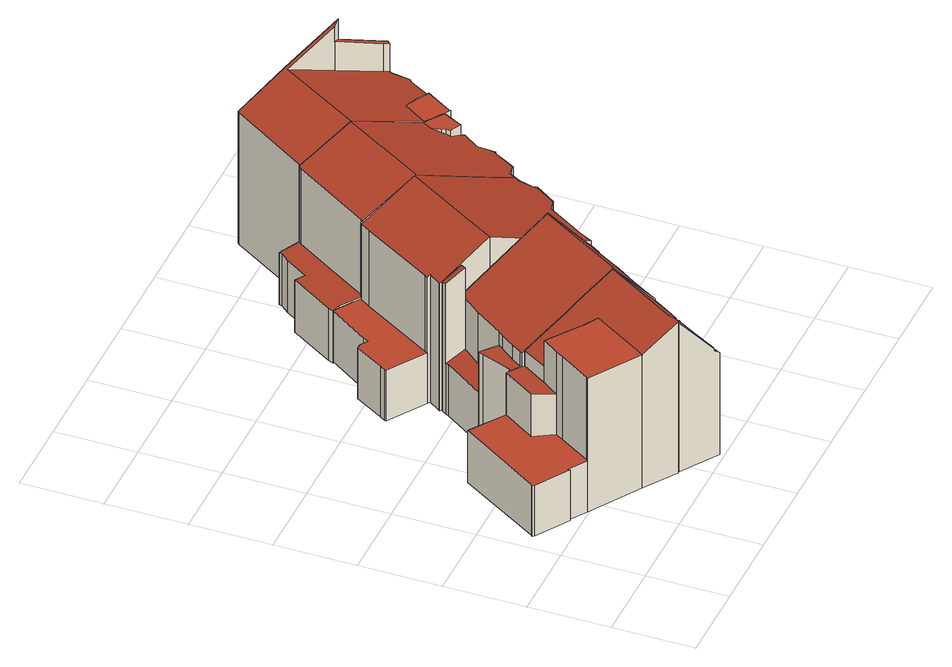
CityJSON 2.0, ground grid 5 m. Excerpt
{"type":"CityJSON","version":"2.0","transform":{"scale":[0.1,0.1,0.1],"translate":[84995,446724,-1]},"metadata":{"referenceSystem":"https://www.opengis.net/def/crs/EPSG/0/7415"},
"CityObjects":{
"building1":{"type":"Building","attributes":{"dak_type":"slanted","data_area":70.76,"data_coverage":0.917,"geconstateerd":false,"gid":11190667,"h_dak_50p":8.72,"h_dak_70p":9.11,"h_dak_max":10.37,"h_dak_min":3.14,"h_maaiveld":-0.103,"kas_warenhuis":false,"lod11_replace":false,"ondergronds_type":"above ground","oorspronkelijkbouwjaar":1929,"pw_actueel":"yes","pw_bron":"ahn3","reconstructie_methode":"tudelft3d-geoflow","reconstruction_skipped":false,"rmse_lod12":2.74,"rmse_lod13":1.21,"rmse_lod22":0.404,"rn":1,"status":"Pand in gebruik","t_run":144.03,"val3dity_codes_lod12":"[]","val3dity_codes_lod13":"[]","val3dity_codes_lod22":"[]"},"children":["building1-1"]},
"building1-1":{"type":"BuildingPart","parents":["building1"],"geometry":[{"type":"Solid","lod":"2.2","boundaries":[[[[0,1,2,3,4,5,6,7,8,9,10,11,12,13,14,15,16,17,18,19,20,21,22,23,24,25,26,27,28,29,30,31]],[[32,27,26,33]],[[34,2,1,35]],[[36,0,31,37]],[[38,23,22,39]],[[40,12,11,41]],[[33,26,25,42]],[[43,34,44,45]],[[46,13,12,40]],[[47,14,13,46]],[[48,49,24,23,38]],[[50,19,18,51]],[[52,5,4,53]],[[54,3,2,34,43]],[[55,30,29,56]],[[56,29,28,57]],[[57,28,27,32]],[[42,25,24,49]],[[58,59,49,48]],[[60,61,59,58]],[[62,20,19,50]],[[39,22,21,63]],[[64,7,6,65]],[[66,17,16,67]],[[37,31,30,55]],[[68,10,9,69]],[[51,18,17,66]],[[70,15,14,47]],[[67,16,15,70]],[[71,72,73,74]],[[75,76,77,74,78]],[[53,4,3,54]],[[78,74,73,61,60]],[[65,6,5,52]],[[69,9,8,79]],[[79,8,7,64]],[[63,21,20,62]],[[80,81,82,83]],[[83,82,76,75]],[[45,44,77,76]],[[81,80,84]],[[35,1,0,36,85]],[[85,36,72,71]],[[41,11,10,68]],[[58,48,38,86,87,84,80,83,75,78,60]],[[73,72,36,37,55,56,57,32,33,42,49,59,61]],[[76,82,81,84,87,86,38,39,88,89,90,91,65,52,53,54,43,45]],[[85,71,74,77,44,34,35]],[[41,68,69,79,64,65,91,90,89,88,39,63,62,50,51,66,67,70,47,46,40]]]],"semantics":{"surfaces":[{"type":"GroundSurface"},{"type":"WallSurface","on_footprint_edge":true},{"type":"WallSurface","on_footprint_edge":false},{"type":"RoofSurface"}],"values":[[0,1,1,1,1,1,1,2,1,1,1,1,1,1,1,1,1,1,2,2,1,1,1,1,1,1,1,1,1,2,2,1,2,1,1,1,1,2,2,2,2,1,2,1,3,3,3,3,3]]}}]},
"building2":{"type":"Building","attributes":{"dak_type":"slanted","data_area":57.56,"data_coverage":0.921,"geconstateerd":false,"gid":18956776,"h_dak_50p":8.62,"h_dak_70p":9.25,"h_dak_max":10.39,"h_dak_min":3.16,"h_maaiveld":-0.057,"kas_warenhuis":false,"lod11_replace":false,"ondergronds_type":"above ground","oorspronkelijkbouwjaar":1929,"pw_actueel":"yes","pw_bron":"ahn3","reconstructie_methode":"tudelft3d-geoflow","reconstruction_skipped":false,"rmse_lod12":1.75,"rmse_lod13":2.56,"rmse_lod22":0.356,"rn":1,"status":"Verbouwing pand","t_run":205.4,"val3dity_codes_lod12":"[]","val3dity_codes_lod13":"[]","val3dity_codes_lod22":"[]"},"children":["building2-1"]},
"building2-1":{"type":"BuildingPart","parents":["building2"],"geometry":[{"type":"Solid","lod":"2.2","boundaries":[[[[92,93,94,95,8,6,4,3,96,97,98,99,100,101,102,103,104,105,106,107,108,109,110,111,112,113,114]],[[115,112,111,116]],[[117,114,113,118]],[[116,111,110,119]],[[65,6,8,120]],[[53,4,6,65]],[[121,108,107,122]],[[123,109,108,121]],[[124,125,126,127]],[[128,103,102,129]],[[130,94,93,131]],[[132,95,94,130]],[[118,113,112,115]],[[133,106,105,134,135]],[[135,134,136,137,138]],[[139,122,107,106,133]],[[140,97,96,141]],[[142,101,100,143]],[[119,110,109,123]],[[144,92,114,117]],[[141,96,3,54]],[[138,137,122,139]],[[127,126,145,146]],[[147,148,129,149]],[[150,147,125,124]],[[149,129,102,101,142]],[[151,152,98,97,140]],[[146,145,152,151]],[[143,100,99,153]],[[54,3,4,53]],[[131,93,92,144]],[[137,136,154,155]],[[120,8,95,132]],[[153,99,98,152]],[[156,104,103,128]],[[134,105,104,156]],[[155,154,148,147,150]],[[138,139,133,135]],[[141,54,53,65,157,158,121,122,137,155,150,124,127,146,151,140]],[[152,145,126,125,147,149,142,143,153]],[[132,130,131,144,117,118,115,116,119,123,121,158,157,65,120]],[[134,156,128,129,148,154,136]]]],"semantics":{"surfaces":[{"type":"GroundSurface"},{"type":"WallSurface","on_footprint_edge":true},{"type":"WallSurface","on_footprint_edge":false},{"type":"RoofSurface"}],"values":[[0,1,1,1,1,1,1,1,2,1,1,1,1,1,2,1,1,1,1,1,1,2,2,2,2,1,1,2,1,1,1,2,1,1,1,1,2,3,3,3,3,3]]}}]},
"building3":{"type":"Building","attributes":{"dak_type":"slanted","data_area":83.84,"data_coverage":0.945,"geconstateerd":false,"gid":18956771,"h_dak_50p":8.91,"h_dak_70p":9.5,"h_dak_max":10.44,"h_dak_min":2.99,"h_maaiveld":-0.073,"kas_warenhuis":false,"lod11_replace":false,"ondergronds_type":"above ground","oorspronkelijkbouwjaar":1929,"pw_actueel":"yes","pw_bron":"ahn3","reconstructie_methode":"tudelft3d-geoflow","reconstruction_skipped":false,"rmse_lod12":2.29,"rmse_lod13":1.22,"rmse_lod22":0.138,"rn":1,"status":"Pand in gebruik","t_run":117.68,"val3dity_codes_lod12":"[]","val3dity_codes_lod13":"[]","val3dity_codes_lod22":"[]"},"children":["building3-1"]},
"building3-1":{"type":"BuildingPart","parents":["building3"],"geometry":[{"type":"Solid","lod":"2.2","boundaries":[[[[159,160,161,162,163,164,165,166,167,168,169,170,171,172,173,174,175,176,177,110,178,179,180,181,182,183,184]],[[185,176,175,186]],[[187,177,176,185]],[[188,181,180,189]],[[190,174,173,191]],[[192,172,171,193]],[[194,166,165,195]],[[193,171,170,196]],[[197,198,199,200]],[[201,164,163,202]],[[196,170,169,203]],[[204,183,182,205]],[[206,184,183,204]],[[207,159,184,206]],[[189,180,179,208]],[[209,110,177,187]],[[210,161,160,211]],[[203,169,168,212]],[[195,165,164,201]],[[213,214,198,197]],[[215,216,214,213]],[[216,167,166,194]],[[217,205,182,181,188]],[[208,179,178,218]],[[218,178,110,209]],[[211,160,159,207]],[[219,162,161,210]],[[202,163,162,219]],[[200,199,205,217]],[[212,168,167,216,215]],[[186,175,174,190]],[[191,173,172,192]],[[212,220,218,209,187,185,186,190,191,192,193,196,203]],[[194,195,201,202,219,210,211,207,206,204,205,199,198,214,216]],[[212,215,213,197,200,217,188,189,208,218,220]]]],"semantics":{"surfaces":[{"type":"GroundSurface"},{"type":"WallSurface","on_footprint_edge":true},{"type":"WallSurface","on_footprint_edge":false},{"type":"RoofSurface"}],"values":[[0,1,1,1,1,1,1,1,2,1,1,1,1,1,1,1,1,1,1,2,2,1,1,1,1,1,1,1,2,1,1,1,3,3,3]]}}]},
"building4":{"type":"Building","attributes":{"dak_type":"slanted","data_area":67.67,"data_coverage":0.919,"geconstateerd":false,"gid":11568615,"h_dak_50p":8.93,"h_dak_70p":9.46,"h_dak_max":10.38,"h_dak_min":2.89,"h_maaiveld":-0.23,"kas_warenhuis":false,"lod11_replace":false,"ondergronds_type":"above ground","oorspronkelijkbouwjaar":1929,"pw_actueel":"yes","pw_bron":"ahn3","reconstructie_methode":"tudelft3d-geoflow","reconstruction_skipped":false,"rmse_lod12":1.98,"rmse_lod13":1.2,"rmse_lod22":0.0838,"rn":1,"status":"Pand in gebruik","t_run":120.89,"val3dity_codes_lod12":"[]","val3dity_codes_lod13":"[]","val3dity_codes_lod22":"[]"},"children":["building4-1"]},
"building4-1":{"type":"BuildingPart","parents":["building4"],"geometry":[{"type":"Solid","lod":"2.2","boundaries":[[[[221,222,223,224,225,226,227,228,229,230,231,232,233,234,235,236,237,238,239,240,241,242,243,244,245,246,247]],[[248,223,222,249]],[[250,231,230,201]],[[251,240,239,252]],[[253,247,246,254]],[[254,246,245,255]],[[256,257,258,259]],[[260,244,243,261]],[[257,237,236,262]],[[259,258,263,264]],[[255,245,244,260]],[[265,229,228,266]],[[267,232,231,250]],[[264,263,266,268]],[[269,226,225,196]],[[196,225,224,270]],[[271,272,273,274]],[[268,266,228,227,212]],[[272,271,275]],[[252,239,238,276]],[[276,238,237,257,256]],[[212,227,226,269]],[[270,224,223,248]],[[277,221,247,253]],[[249,222,221,277]],[[274,273,278,279]],[[280,261,243,242,281]],[[281,242,241,282]],[[282,241,240,251]],[[279,278,261,280]],[[201,230,229,265]],[[283,233,232,267]],[[284,234,233,283]],[[285,235,234,284]],[[262,236,235,285]],[[212,286,287,276,256,259,264,268]],[[261,278,273,272,275,288,251,252,276,287,286,212,269,196,270,248,249,277,253,254,255,260]],[[262,285,284,283,267,250,201,265,266,263,258,257]],[[280,281,282,251,288,275,271,274,279]]]],"semantics":{"surfaces":[{"type":"GroundSurface"},{"type":"WallSurface","on_footprint_edge":true},{"type":"WallSurface","on_footprint_edge":false},{"type":"RoofSurface"}],"values":[[0,1,1,1,1,1,2,1,1,2,1,1,1,2,1,1,2,1,2,1,1,1,1,1,1,2,1,1,1,2,1,1,1,1,1,3,3,3,3]]}}]},
"building5":{"type":"Building","attributes":{"dak_type":"slanted","data_area":57.73,"data_coverage":0.937,"geconstateerd":false,"gid":11191177,"h_dak_50p":9.21,"h_dak_70p":9.68,"h_dak_max":12.21,"h_dak_min":6.63,"h_maaiveld":-0.259,"kas_warenhuis":false,"lod11_replace":false,"ondergronds_type":"above ground","oorspronkelijkbouwjaar":1929,"pw_actueel":"yes","pw_bron":"ahn3","reconstructie_methode":"tudelft3d-geoflow","reconstruction_skipped":false,"rmse_lod12":1.1,"rmse_lod13":1.48,"rmse_lod22":0.139,"rn":1,"status":"Pand in gebruik","t_run":107.37,"val3dity_codes_lod12":"[]","val3dity_codes_lod13":"[]","val3dity_codes_lod22":"[]"},"children":["building5-1"]},
"building5-1":{"type":"BuildingPart","parents":["building5"],"geometry":[{"type":"Solid","lod":"2.2","boundaries":[[[[289,290,291,292,293,294,295,296,297,298,299,300,301,302,303,304,305,306,307,308,309,310,311,312]],[[313,300,299,314]],[[281,290,289,315]],[[316,311,310,317]],[[318,306,305,319]],[[320,304,303,321]],[[322,323,321,324]],[[325,326,327,328]],[[329,302,301,330]],[[331,309,308,332]],[[333,307,306,318]],[[319,305,304,320]],[[334,330,301,300,313]],[[335,295,294,276]],[[276,294,293,336]],[[324,321,303,302,329]],[[315,289,312,337]],[[338,339,340]],[[341,292,291,342]],[[336,293,292,341]],[[343,344,339,338]],[[317,310,309,331]],[[345,316,344,343]],[[337,312,311,316,345]],[[332,308,307,333]],[[342,291,290,281]],[[346,298,297,347]],[[314,299,298,346]],[[348,296,295,335]],[[347,297,296,348]],[[326,325,323,322]],[[327,326,330,334]],[[324,329,330,326,322]],[[332,333,318,319,320,321,323,325,328,276,336,340,339,344,316,317,331]],[[345,343,338,340,336,341,342,281,315,337]],[[347,348,335,276,328,327,334,313,314,346]]]],"semantics":{"surfaces":[{"type":"GroundSurface"},{"type":"WallSurface","on_footprint_edge":true},{"type":"WallSurface","on_footprint_edge":false},{"type":"RoofSurface"}],"values":[[0,1,1,1,1,1,2,2,1,1,1,1,1,1,1,1,1,2,1,1,2,1,2,1,1,1,1,1,1,1,2,2,3,3,3,3]]}}]}
},
"vertices":[
[62,107,9],[64,106,9],[73,100,9],[96,85,9],[103,81,9],[106,79,9],[123,68,9],[146,54,9],[147,53,9],[146,51,9],[137,37,9],[135,35,9],[135,34,9],[135,33,9],[136,25,9],[128,11,9],[124,15,9],[120,8,9],[118,8,9],[116,5,9],[115,2,9],[92,17,9],[91,17,9],[71,30,9],[40,50,9],[29,57,9],[29,56,9],[9,69,9],[8,70,9],[9,71,9],[40,121,9],[42,120,9],[9,69,44],[29,56,44],[73,100,73],[64,106,73],[62,107,44],[42,120,45],[71,30,101],[91,17,113],[135,34,78],[135,35,78],[29,57,44],[73,100,83],[72,100,73],[72,100,83],[135,33,77],[136,25,71],[40,50,101],[40,50,44],[116,5,79],[118,8,79],[106,79,103],[103,81,101],[96,85,97],[40,121,45],[9,71,44],[8,70,44],[41,51,101],[41,51,44],[53,70,101],[53,70,44],[115,2,79],[92,17,112],[146,54,80],[123,68,113],[120,8,77],[124,15,77],[137,37,78],[146,51,78],[128,11,71],[49,87,73],[49,87,44],[56,75,44],[56,75,72],[63,85,101],[63,85,83],[63,85,72],[56,75,101],[147,53,78],[84,70,101],[84,70,96],[83,71,95],[83,71,101],[93,65,101],[62,107,73],[72,32,101],[75,36,101],[92,18,113],[93,19,113],[95,24,113],[122,67,113],
[167,74,9],[160,72,9],[159,71,9],[158,70,9],[94,87,9],[81,95,9],[71,101,9],[65,105,9],[66,107,9],[73,125,9],[74,128,9],[75,128,9],[92,153,9],[93,155,9],[95,158,9],[106,151,9],[156,120,9],[177,106,9],[180,104,9],[176,98,9],[176,97,9],[177,89,9],[175,86,9],[176,97,77],[176,98,78],[175,86,71],[177,89,71],[180,104,78],[147,53,79],[156,120,113],[106,151,83],[177,106,82],[82,117,82],[82,117,73],[76,109,72],[76,109,82],[75,128,44],[74,128,44],[159,71,78],[160,72,77],[158,70,78],[95,158,98],[93,155,44],[93,155,99],[104,148,48],[104,148,83],[104,148,104],[106,151,104],[81,95,88],[94,87,95],[73,125,73],[66,107,73],[167,74,71],[72,103,72],[72,103,82],[84,120,73],[84,120,48],[74,128,73],[84,120,82],[71,101,82],[71,101,72],[65,105,73],[95,137,48],[95,137,83],[92,153,44],[124,69,113],[155,119,113],
[77,187,9],[88,205,9],[91,205,9],[96,202,9],[97,205,9],[114,230,9],[116,229,9],[119,227,9],[130,220,9],[161,200,9],[200,175,9],[218,164,9],[216,161,9],[217,153,9],[218,151,9],[209,138,9],[206,137,9],[199,135,9],[185,113,9],[123,141,9],[94,159,9],[95,160,9],[100,167,9],[98,168,9],[75,183,9],[75,184,9],[199,135,81],[206,137,79],[185,113,81],[100,167,97],[95,160,97],[209,138,78],[218,151,78],[217,153,78],[216,161,81],[119,227,44],[116,229,44],[218,164,81],[125,213,96],[125,213,44],[99,170,44],[99,170,96],[114,230,44],[97,205,44],[200,175,91],[75,183,44],[98,168,44],[75,184,44],[77,187,44],[94,159,97],[180,104,81],[91,205,44],[88,205,44],[161,200,113],[129,219,96],[129,219,44],[130,220,96],[130,220,44],[98,168,96],[123,141,114],[96,202,44],[160,200,113],
[234,177,8],[230,170,8],[225,169,8],[220,168,8],[218,164,8],[201,175,8],[161,200,8],[131,219,8],[118,228,8],[114,230,8],[115,233,8],[132,260,8],[138,256,8],[147,270,8],[151,275,8],[152,277,8],[164,270,8],[193,251,8],[229,228,8],[234,225,8],[239,222,8],[246,217,8],[240,205,8],[243,204,8],[236,194,8],[239,184,8],[238,184,8],[225,169,80],[230,170,78],[115,233,44],[234,225,90],[229,228,93],[238,184,78],[239,184,78],[236,194,81],[164,270,97],[164,270,45],[162,268,45],[162,268,97],[243,204,81],[240,205,83],[152,277,44],[132,221,45],[132,221,97],[118,228,45],[131,219,45],[132,260,44],[131,219,97],[201,175,90],[220,168,81],[232,213,90],[232,213,88],[233,211,87],[233,211,90],[231,219,90],[193,251,113],[234,177,78],[233,208,86],[233,208,90],[240,205,90],[246,217,90],[239,222,90],[138,256,44],[147,270,44],[151,275,44],[162,201,113],[192,250,113],[233,223,90],
[250,215,7],[246,217,7],[244,219,7],[240,221,7],[235,225,7],[193,251,7],[189,254,7],[166,268,7],[164,269,7],[195,318,7],[196,319,7],[224,302,7],[254,283,7],[282,265,7],[280,263,7],[279,262,7],[282,252,7],[280,250,7],[273,238,7],[265,236,7],[263,236,7],[262,234,7],[260,232,7],[250,216,7],[224,302,114],[196,319,98],[250,215,90],[260,232,82],[262,234,82],[280,250,78],[282,252,78],[279,262,82],[280,263,82],[276,265,103],[276,265,84],[280,263,101],[249,283,99],[249,283,119],[249,283,129],[222,300,114],[282,265,101],[254,283,117],[263,236,82],[265,236,81],[273,238,78],[254,283,131],[189,254,110],[235,225,90],[250,216,90],[253,236,90],[253,236,86],[246,240,89],[240,221,90],[244,219,90],[258,233,90],[258,233,83],[260,232,90],[195,318,98],[164,269,97],[166,268,98]
]}
